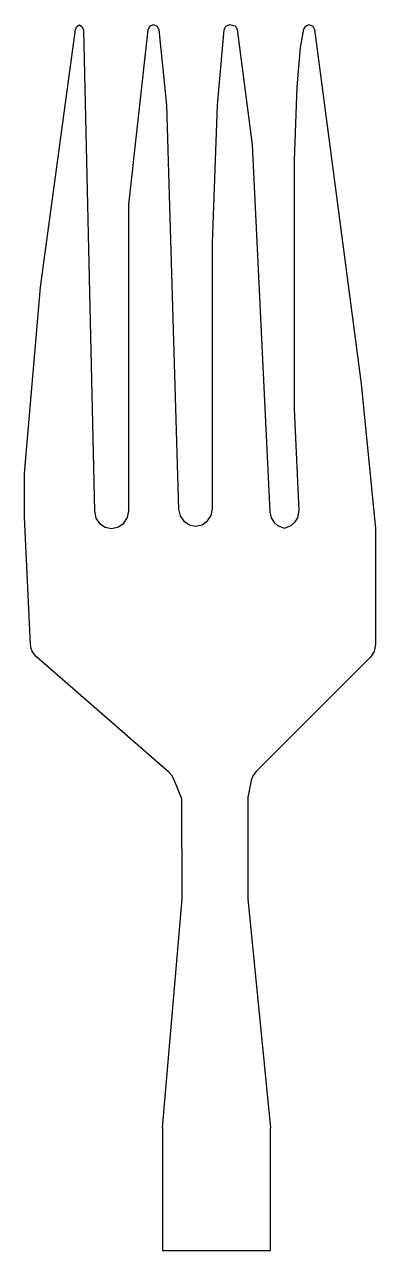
# Model space of a CAD drawing. Header units: millimetres. Extents: x 126 to 153, y 246.3 to 340.6.
import ezdxf

# ---------------------------------------------------------------- set-up
doc = ezdxf.new("R2010")
doc.units = ezdxf.units.MM

msp = doc.modelspace()

# ---------------------------------------------------------------- linework, layer by layer
at = {"color": 7, "linetype": 'Continuous'}
for p, q in [((129.89, 340.241), (129.988, 340.465)), ((129.988, 340.465), (130.188, 340.605)), ((130.188, 340.605), (130.403, 340.445)), ((130.403, 340.445), (130.489, 340.19)), ((135.485, 340.23), (135.617, 340.501)), ((135.617, 340.501), (135.891, 340.628)), ((135.891, 340.628), (136.167, 340.499)), ((136.167, 340.499), (136.298, 340.225)), ((141.314, 340.218), (141.458, 340.511)), ((141.458, 340.511), (141.762, 340.63)), ((141.762, 340.63), (142.168, 340.518)), ((142.168, 340.518), (142.317, 340.239)), ((147.467, 340.265), (147.608, 340.514)), ((147.608, 340.514), (147.87, 340.628)), ((147.87, 340.628), (148.142, 340.505)), ((148.142, 340.505), (148.277, 340.239)), ((127.188, 320.441), (129.89, 340.241)), ((130.489, 340.19), (131.333, 303.189)), ((133.982, 326.797), (135.485, 340.23)), ((136.298, 340.225), (136.877, 334.418)), ((140.815, 334.418), (141.314, 340.218)), ((142.317, 340.239), (143.486, 331.373)), ((147.199, 338.871), (147.467, 340.265)), ((148.277, 340.239), (151.87, 312.989)), ((146.939, 335.849), (147.199, 338.871)), ((146.731, 330.208), (146.939, 335.849)), ((136.877, 334.418), (137.82, 303.358)), ((140.425, 323.838), (140.815, 334.418)), ((143.486, 331.373), (144.83, 303.156)), ((146.731, 311.051), (146.731, 330.208)), ((133.982, 303.22), (133.982, 326.797)), ((140.425, 303.393), (140.425, 323.838)), ((125.955, 306.108), (127.188, 320.441)), ((151.87, 312.989), (152.977, 301.87)), ((147.101, 303.284), (146.731, 311.051)), ((125.955, 302.73), (125.955, 306.108)), ((126.421, 292.949), (125.955, 302.73)), ((131.333, 303.189), (131.455, 302.659)), ((133.596, 302.274), (133.878, 302.701)), ((133.878, 302.701), (133.982, 303.22)), ((137.82, 303.358), (137.94, 302.835)), ((137.94, 302.835), (138.21, 302.442)), ((140.046, 302.455), (140.316, 302.863)), ((140.316, 302.863), (140.425, 303.393)), ((144.83, 303.156), (144.937, 302.689)), ((144.937, 302.689), (145.172, 302.32)), ((146.8, 302.369), (146.993, 302.689)), ((146.993, 302.689), (147.101, 303.284)), ((131.455, 302.659), (131.73, 302.263)), ((131.73, 302.263), (132.172, 301.97)), ((132.172, 301.97), (132.658, 301.87)), ((132.658, 301.87), (133.199, 301.994)), ((133.199, 301.994), (133.596, 302.274)), ((138.21, 302.442), (138.667, 302.139)), ((138.667, 302.139), (139.122, 302.043)), ((139.122, 302.043), (139.621, 302.158)), ((139.621, 302.158), (140.046, 302.455)), ((145.172, 302.32), (145.435, 302.093)), ((145.435, 302.093), (145.965, 301.887)), ((145.965, 301.887), (146.496, 302.094)), ((146.496, 302.094), (146.8, 302.369)), ((152.977, 301.87), (152.977, 292.934)), ((126.47, 292.648), (126.421, 292.949)), ((126.554, 292.426), (126.47, 292.648)), ((126.688, 292.205), (126.554, 292.426)), ((152.874, 292.417), (152.582, 291.979)), ((152.977, 292.934), (152.874, 292.417)), ((126.882, 291.996), (126.688, 292.205)), ((137.088, 283.091), (126.882, 291.996)), ((152.582, 291.979), (143.779, 283.177)), ((137.295, 282.863), (137.088, 283.091)), ((143.779, 283.177), (143.541, 282.855)), ((137.446, 282.594), (137.295, 282.863)), ((138.056, 281.066), (137.446, 282.594)), ((143.408, 282.478), (143.161, 281.198)), ((143.541, 282.855), (143.408, 282.478)), ((138.082, 273.382), (138.056, 281.066)), ((143.143, 281.071), (143.137, 280.943)), ((143.161, 281.198), (143.143, 281.071)), ((143.137, 280.943), (143.137, 273.382)), ((136.567, 255.767), (138.082, 273.382)), ((143.137, 273.382), (144.891, 255.767)), ((136.567, 255.767), (136.567, 246.338)), ((144.891, 246.338), (144.891, 255.767)), ((136.567, 246.338), (144.891, 246.338))]:
    msp.add_line(p, q, dxfattribs=at)

doc.saveas('drawing.dxf')
